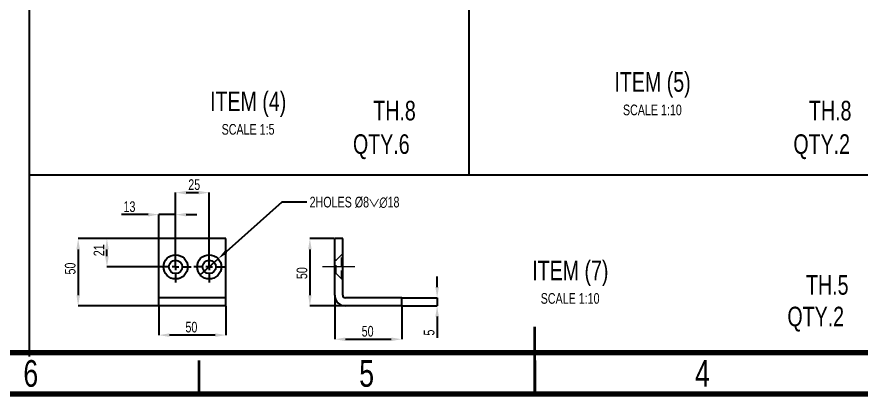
# Model space of a CAD drawing. Header units: millimetres. Extents: x 15 to 1268, y -316 to 292.
# Drawn here: x 991.2 to 1116.9, y 2.8 to 58.9 of the extents above; entities that cross this region are included whole.
import ezdxf

# ---------------------------------------------------------------- set-up
doc = ezdxf.new("R2010")
doc.units = ezdxf.units.MM
doc.header["$PDSIZE"] = -1
doc.linetypes.add('CENTERX2', pattern=[20.32, 12.7, -2.54, 2.54, -2.54])
doc.linetypes.add('HIDDEN', pattern=[1.905, 1.27, -0.635])
doc.layers.add('FORMAT', color=7, linetype='Continuous')
doc.styles.add('SLDTEXTSTYLE0', font='TXT', dxfattribs={"width": 0.75})
doc.dimstyles.new('SLDDIMSTYLE10', dxfattribs={"dimtxt": 1.5875, "dimasz": 1.5875, "dimexe": 0, "dimexo": 0.0625, "dimgap": 0.396875, "dimtad": 0, "dimtih": 1, "dimtoh": 1, "dimdec": 0, "dimlfac": 5, "dimrnd": 1e-09, "dimzin": 12, "dimdsep": 46, "dimtxsty": 'SLDTEXTSTYLE0', "dimblk1": 'NONE', "dimsah": 1, "dimcen": 0, "dimadec": 0, "dimazin": 3, "dimtfac": 1, "dimtdec": 0, "dimtmove": 0, "dimatfit": 3, "dimldrblk": 'NONE', "dimfxl": 1, "dimfrac": 2, "dimtolj": 1, "dimtzin": 12, "dimarcsym": 0})
doc.dimstyles.new('SLDDIMSTYLE6', dxfattribs={"dimtxt": 1.5875, "dimasz": 1.5875, "dimexe": 0, "dimexo": 0.0625, "dimgap": 0.396875, "dimtad": 1, "dimdec": 0, "dimlfac": 5, "dimrnd": 1e-09, "dimzin": 12, "dimdsep": 46, "dimtxsty": 'SLDTEXTSTYLE0', "dimsah": 1, "dimcen": 0.09, "dimadec": 0, "dimazin": 3, "dimtfac": 1, "dimtdec": 0, "dimtofl": 0, "dimtmove": 0, "dimatfit": 3, "dimfxl": 1, "dimfrac": 2, "dimtolj": 1, "dimtzin": 12, "dimarcsym": 0})
doc.dimstyles.new('SLDDIMSTYLE7', dxfattribs={"dimtxt": 1.5875, "dimasz": 1.5875, "dimexe": 0, "dimexo": 0.0625, "dimgap": 0.396875, "dimtad": 1, "dimdec": 0, "dimlfac": 5, "dimrnd": 1e-09, "dimzin": 12, "dimdsep": 46, "dimtxsty": 'SLDTEXTSTYLE0', "dimsah": 1, "dimcen": 0.09, "dimadec": 0, "dimazin": 3, "dimtfac": 1, "dimtdec": 0, "dimtmove": 0, "dimatfit": 0, "dimfxl": 1, "dimfrac": 2, "dimtolj": 1, "dimtzin": 12, "dimarcsym": 0})

# ---------------------------------------------------------------- blocks, each defined once
blk = doc.blocks.new('SW_NOTE_0_37')
at = {"layer": 'FORMAT', "color": 0, "attachment_point": 2, "style": 'SLDTEXTSTYLE0'}
for s, insert, char_height in [('ITEM (4)', (7, 3.75), 2.91), ('SCALE 1:5', (6.99, -1.07), 1.587)]:
    blk.add_mtext(s, dxfattribs=dict(at, insert=insert, char_height=char_height))
blk = doc.blocks.new('SW_NOTE_0_64')
at = {"layer": 'FORMAT', "color": 0, "attachment_point": 2, "style": 'SLDTEXTSTYLE0'}
for s, insert, char_height in [('ITEM (5)', (7, 3.75), 2.91), ('SCALE 1:10', (6.97, -1.07), 1.587)]:
    blk.add_mtext(s, dxfattribs=dict(at, insert=insert, char_height=char_height))
blk = doc.blocks.new('*D830')
at = {"layer": 'Defpoints', "color": 0}
for p in [(1012.34, 15.95), (1022.34, 15.95), (1012.34, 11.6)]:
    blk.add_point(p, dxfattribs=at)
at = {"layer": 'FORMAT', "color": 0, "lineweight": -2}
for p, q in [((1012.34, 15.89), (1012.34, 11.6)), ((1022.34, 15.89), (1022.34, 11.6)), ((1020.75, 11.6), (1013.93, 11.6))]:
    blk.add_line(p, q, dxfattribs=at)
at = {"layer": 'FORMAT', "color": 0}
for points in [[(1013.93, 11.87), (1013.93, 11.34), (1012.34, 11.6)], [(1020.75, 11.87), (1020.75, 11.34), (1022.34, 11.6)]]:
    blk.add_solid(points, dxfattribs=at)
at = {"layer": 'FORMAT', "color": 0, "insert": (1017.19, 13.59), "char_height": 1.587, "attachment_point": 2, "style": 'SLDTEXTSTYLE0'}
blk.add_mtext('\\A1;50', dxfattribs=at)
blk = doc.blocks.new('*D831')
at = {"layer": 'Defpoints', "color": 0}
for p in [(1012.34, 25.95), (1000.33, 15.95), (1012.34, 15.95)]:
    blk.add_point(p, dxfattribs=at)
at = {"layer": 'FORMAT', "color": 0, "lineweight": -2}
for p, q in [((1012.28, 25.95), (1000.33, 25.95)), ((1000.33, 24.36), (1000.33, 17.54)), ((1012.28, 15.95), (1000.33, 15.95))]:
    blk.add_line(p, q, dxfattribs=at)
at = {"layer": 'FORMAT', "color": 0}
for points in [[(1000.07, 24.36), (1000.6, 24.36), (1000.33, 25.95)], [(1000.07, 17.54), (1000.6, 17.54), (1000.33, 15.95)]]:
    blk.add_solid(points, dxfattribs=at)
at = {"layer": 'FORMAT', "color": 0, "insert": (998.35, 21.5), "char_height": 1.587, "attachment_point": 2, "rotation": 90, "style": 'SLDTEXTSTYLE0'}
blk.add_mtext('\\A1;50', dxfattribs=at)
blk = doc.blocks.new('*D832')
at = {"layer": 'Defpoints', "color": 0}
for p in [(1019.84, 32.79), (1014.84, 21.75), (1019.84, 21.75)]:
    blk.add_point(p, dxfattribs=at)
at = {"layer": 'FORMAT', "color": 0, "lineweight": -2}
for p, q in [((1014.84, 21.81), (1014.84, 32.79)), ((1016.43, 32.79), (1018.25, 32.79)), ((1019.84, 21.81), (1019.84, 32.79))]:
    blk.add_line(p, q, dxfattribs=at)
at = {"layer": 'FORMAT', "color": 0}
for points in [[(1016.43, 33.06), (1016.43, 32.53), (1014.84, 32.79)], [(1018.25, 33.06), (1018.25, 32.53), (1019.84, 32.79)]]:
    blk.add_solid(points, dxfattribs=at)
at = {"layer": 'FORMAT', "color": 0, "insert": (1017.61, 34.78), "char_height": 1.587, "attachment_point": 2, "style": 'SLDTEXTSTYLE0'}
blk.add_mtext('\\A1;25', dxfattribs=at)
blk = doc.blocks.new('*D833')
at = {"layer": 'Defpoints', "color": 0}
for p in [(1012.34, 29.52), (1012.34, 25.95), (1014.84, 21.75)]:
    blk.add_point(p, dxfattribs=at)
at = {"layer": 'FORMAT', "color": 0, "lineweight": -2}
for p, q in [((1010.75, 29.52), (1006.78, 29.52)), ((1012.34, 26.01), (1012.34, 29.52)), ((1014.84, 29.52), (1012.34, 29.52)), ((1014.84, 21.81), (1014.84, 29.52)), ((1016.43, 29.52), (1018.02, 29.52))]:
    blk.add_line(p, q, dxfattribs=at)
at = {"layer": 'FORMAT', "color": 0}
for points in [[(1010.75, 29.78), (1010.75, 29.25), (1012.34, 29.52)], [(1016.43, 29.78), (1016.43, 29.25), (1014.84, 29.52)]]:
    blk.add_solid(points, dxfattribs=at)
at = {"layer": 'FORMAT', "color": 0, "insert": (1007.97, 31.5), "char_height": 1.587, "attachment_point": 2, "style": 'SLDTEXTSTYLE0'}
blk.add_mtext('\\A1;13', dxfattribs=at)
blk = doc.blocks.new('*D834')
at = {"layer": 'Defpoints', "color": 0}
for p in [(1004.62, 25.95), (1012.34, 25.95), (1012.54, 21.75)]:
    blk.add_point(p, dxfattribs=at)
at = {"layer": 'FORMAT', "color": 0, "lineweight": -2}
for p, q in [((1012.28, 25.95), (1004.62, 25.95)), ((1004.62, 23.34), (1004.62, 24.36)), ((1012.48, 21.75), (1004.62, 21.75))]:
    blk.add_line(p, q, dxfattribs=at)
at = {"layer": 'FORMAT', "color": 0}
for points in [[(1004.35, 24.36), (1004.88, 24.36), (1004.62, 25.95)], [(1004.35, 23.34), (1004.88, 23.34), (1004.62, 21.75)]]:
    blk.add_solid(points, dxfattribs=at)
at = {"layer": 'FORMAT', "color": 0, "insert": (1002.63, 24.23), "char_height": 1.587, "attachment_point": 2, "rotation": 90, "style": 'SLDTEXTSTYLE0'}
blk.add_mtext('\\A1;21', dxfattribs=at)
blk = doc.blocks.new('*D835')
at = {"layer": 'Defpoints', "color": 0}
for p in [(1021.18, 22.95), (1018.5, 20.55)]:
    blk.add_point(p, dxfattribs=at)
at = {"layer": 'FORMAT', "color": 0, "lineweight": -2}
for p, q in [((1030.63, 31.37), (1022.37, 24.01)), ((1034.39, 31.37), (1030.63, 31.37)), ((1018.5, 20.55), (1021.18, 22.95))]:
    blk.add_line(p, q, dxfattribs=at)
at = {"layer": 'FORMAT', "color": 0}
blk.add_solid([(1022.19, 24.2), (1022.54, 23.81), (1021.18, 22.95)], dxfattribs=at)
at = {"layer": 'FORMAT', "color": 0, "insert": (1034.79, 32.18), "char_height": 1.5875, "attachment_point": 1, "style": 'SLDTEXTSTYLE0'}
blk.add_mtext('\\A1;2HOLES %%c8{\\fGDT;w}∅18', dxfattribs=at)
blk = doc.blocks.new('_None')
blk = doc.blocks.new('SW_CENTERMARKSYMBOL_35')
at = {"layer": 'FORMAT', "color": 0}
for p, q in [((0, 1), (0, 2.3)), ((-1, 0), (-2.3, 0)), ((0, 0), (-0.5, 0)), ((0, 0), (0, 0.5)), ((0, 0), (0, -0.5)), ((0, 0), (0.5, 0)), ((1, 0), (2.3, 0)), ((0, -1), (0, -2.3))]:
    blk.add_line(p, q, dxfattribs=at)
blk = doc.blocks.new('SW_CENTERMARKSYMBOL_36')
at = {"layer": 'FORMAT', "color": 0}
for p, q in [((0, 1), (0, 2.3)), ((-1, 0), (-2.3, 0)), ((0, 0), (-0.5, 0)), ((0, 0), (0, 0.5)), ((0, 0), (0, -0.5)), ((0, 0), (0.5, 0)), ((1, 0), (2.3, 0)), ((0, -1), (0, -2.3))]:
    blk.add_line(p, q, dxfattribs=at)
blk = doc.blocks.new('*D842')
at = {"layer": 'Defpoints', "color": 0}
for p in [(1038.53, 25.95), (1034.83, 15.95), (1040.13, 15.95)]:
    blk.add_point(p, dxfattribs=at)
at = {"layer": 'FORMAT', "color": 0, "lineweight": -2}
for p, q in [((1038.46, 25.95), (1034.83, 25.95)), ((1034.83, 24.36), (1034.83, 17.54)), ((1040.06, 15.95), (1034.83, 15.95))]:
    blk.add_line(p, q, dxfattribs=at)
at = {"layer": 'FORMAT', "color": 0}
for points in [[(1034.57, 24.36), (1035.1, 24.36), (1034.83, 25.95)], [(1034.57, 17.54), (1035.1, 17.54), (1034.83, 15.95)]]:
    blk.add_solid(points, dxfattribs=at)
at = {"layer": 'FORMAT', "color": 0, "insert": (1032.85, 20.82), "char_height": 1.587, "attachment_point": 2, "rotation": 90, "style": 'SLDTEXTSTYLE0'}
blk.add_mtext('\\A1;50', dxfattribs=at)
blk = doc.blocks.new('*D843')
at = {"layer": 'Defpoints', "color": 0}
for p in [(1038.53, 17.55), (1048.53, 15.95), (1048.53, 10.99)]:
    blk.add_point(p, dxfattribs=at)
at = {"layer": 'FORMAT', "color": 0, "lineweight": -2}
for p, q in [((1038.53, 17.49), (1038.53, 10.99)), ((1048.53, 15.89), (1048.53, 10.99)), ((1040.11, 10.99), (1046.94, 10.99))]:
    blk.add_line(p, q, dxfattribs=at)
at = {"layer": 'FORMAT', "color": 0}
for points in [[(1040.11, 11.25), (1040.11, 10.72), (1038.53, 10.99)], [(1046.94, 11.25), (1046.94, 10.72), (1048.53, 10.99)]]:
    blk.add_solid(points, dxfattribs=at)
at = {"layer": 'FORMAT', "color": 0, "insert": (1043.43, 12.97), "char_height": 1.587, "attachment_point": 2, "style": 'SLDTEXTSTYLE0'}
blk.add_mtext('\\A1;50', dxfattribs=at)
blk = doc.blocks.new('*D844')
at = {"layer": 'Defpoints', "color": 0}
for p in [(1048.53, 17.15), (1053.77, 17.15), (1048.53, 15.95)]:
    blk.add_point(p, dxfattribs=at)
at = {"layer": 'FORMAT', "color": 0, "lineweight": -2}
for p, q in [((1053.77, 18.74), (1053.77, 20.33)), ((1048.59, 17.15), (1053.77, 17.15)), ((1053.77, 17.15), (1053.77, 15.95)), ((1048.59, 15.95), (1053.77, 15.95)), ((1053.77, 14.36), (1053.77, 11.19))]:
    blk.add_line(p, q, dxfattribs=at)
at = {"layer": 'FORMAT', "color": 0}
for points in [[(1053.51, 18.74), (1054.04, 18.74), (1053.77, 17.15)], [(1053.51, 14.36), (1054.04, 14.36), (1053.77, 15.95)]]:
    blk.add_solid(points, dxfattribs=at)
at = {"layer": 'FORMAT', "color": 0, "insert": (1051.79, 11.98), "char_height": 1.587, "attachment_point": 2, "rotation": 90, "style": 'SLDTEXTSTYLE0'}
blk.add_mtext('\\A1;5', dxfattribs=at)
blk = doc.blocks.new('SW_NOTE_0_67')
at = {"color": 0, "linetype": 'Continuous', "lineweight": 0, "attachment_point": 2, "style": 'SLDTEXTSTYLE0'}
for s, insert, char_height in [('ITEM (7)', (7, 3.75), 2.91), ('SCALE 1:10', (6.97, -1.07), 1.587)]:
    blk.add_mtext(s, dxfattribs=dict(at, insert=insert, char_height=char_height))

msp = doc.modelspace()

# ---------------------------------------------------------------- linework, layer by layer
at = {"color": 7, "linetype": 'Continuous', "lineweight": 25}
for p, q in [((1022.3403469, 25.95228196), (1012.3403469, 25.95228196)), ((1012.3403469, 17.55228196), (1012.3403469, 25.95228196)), ((1022.3403469, 17.55228196), (1022.3403469, 25.95228196)), ((1039.72690861, 25.95228196), (1038.52690861, 25.95228196)), ((1038.52690861, 17.55228196), (1038.52690861, 25.95228196)), ((1039.72690861, 17.55228196), (1039.72690861, 25.95228196)), ((1012.3403469, 17.15228196), (1012.3403469, 17.55228196)), ((1012.3403469, 15.95228196), (1012.3403469, 17.15228196)), ((1022.3403469, 17.15228196), (1012.3403469, 17.15228196)), ((1022.3403469, 17.15228196), (1022.3403469, 17.55228196)), ((1022.3403469, 15.95228196), (1022.3403469, 17.15228196)), ((1048.52690861, 17.15228196), (1040.12690861, 17.15228196)), ((1048.52690861, 15.95228196), (1048.52690861, 17.15228196)), ((1022.3403469, 15.95228196), (1012.3403469, 15.95228196)), ((1048.52690861, 15.95228196), (1040.12690861, 15.95228196))]:
    msp.add_line(p, q, dxfattribs=at)
at = {"color": 7, "linetype": 'HIDDEN', "lineweight": 18}
for p, q in [((1038.72690861, 22.75228196), (1038.52690861, 22.75228196)), ((1039.52690861, 23.55228196), (1038.72690861, 22.75228196)), ((1038.72690861, 20.75228196), (1038.72690861, 22.75228196)), ((1039.52690861, 19.95228196), (1039.52690861, 23.55228196)), ((1039.72690861, 23.55228196), (1039.52690861, 23.55228196)), ((1038.52690861, 20.75228196), (1038.72690861, 20.75228196)), ((1038.72690861, 20.75228196), (1039.52690861, 19.95228196)), ((1039.52690861, 19.95228196), (1039.72690861, 19.95228196))]:
    msp.add_line(p, q, dxfattribs=at)
at = {"color": 7, "linetype": 'Continuous', "lineweight": 35}
for p, q in [((1068.31754949, 2.83238776), (1068.31754949, 12.83438776)), ((1018.31754949, 7.83338776), (1018.31754949, 2.83338776)), ((1068.31754949, 7.83338776), (1068.31754949, 2.83338776))]:
    msp.add_line(p, q, dxfattribs=at)
at = {"color": 7, "linetype": 'Continuous', "lineweight": 70}
for p, q in [((1262.72002161, 8.96691277), (873.31754949, 8.96691277)), ((1268.31754949, 2.83338776), (868.31754949, 2.83338776))]:
    msp.add_line(p, q, dxfattribs=at)
at = {"color": 7, "linetype": 'Continuous', "lineweight": 25}
for centre, radius in [((1014.8403469, 21.75228196), 1.8), ((1014.8403469, 21.75228196), 1), ((1019.8403469, 21.75228196), 1.8), ((1019.8403469, 21.75228196), 1)]:
    msp.add_circle(centre, radius, dxfattribs=at)
for radius in [1.6, 0.4]:
    msp.add_arc((1040.12690861, 17.55228196), radius, 180, 270, dxfattribs=at)
at = {"layer": 'FORMAT'}
for p, q in [((993.03086841, 283.86284738), (993.03086841, 8.42160282)), ((1058.50356985, 105.58696794), (1058.50356985, 35.41747778)), ((993.03086841, 35.41747778), (1120.50368067, 35.41747778))]:
    msp.add_line(p, q, dxfattribs=at)
at = {"layer": 'FORMAT', "linetype": 'CENTERX2', "lineweight": 18, "ltscale": 6}
msp.add_line((1041.52690861, 21.75228196), (1036.72690861, 21.75228196), dxfattribs=at)

# ---------------------------------------------------------------- block references
at = {"color": 7, "linetype": 'Continuous', "lineweight": 0}
msp.add_blockref('SW_NOTE_0_67', (1066.60611806, 18.92430914), dxfattribs=at)
at = {"layer": 'FORMAT'}
for name, p in [('SW_NOTE_0_64', (1078.84942408, 46.96005263)), ('SW_NOTE_0_37', (1018.63889938, 44.07103391)), ('SW_CENTERMARKSYMBOL_36', (1014.8403469, 21.75228196)), ('SW_CENTERMARKSYMBOL_35', (1019.8403469, 21.75228196))]:
    msp.add_blockref(name, p, dxfattribs=at)

# ---------------------------------------------------------------- texts
at = {"color": 7, "linetype": 'Continuous', "lineweight": 0, "char_height": 3.96875, "attachment_point": 2, "style": 'SLDTEXTSTYLE0'}
for s, insert in [('6', (993.27758644, 7.89354185)), ('5', (1043.27758644, 7.89354185)), ('4', (1093.27758644, 7.89354185))]:
    msp.add_mtext(s, dxfattribs=dict(at, insert=insert))
at = {"layer": 'FORMAT', "char_height": 2.910416667, "attachment_point": 1, "style": 'SLDTEXTSTYLE0'}
for s, insert in [('TH.8', (1044.27128796, 46.45085867)), ('TH.8', (1109.13368956, 46.45085867)), ('QTY.6', (1041.24768776, 41.46984364)), ('QTY.2', (1106.81303227, 41.46984364)), ('TH.5', (1108.69452074, 20.52058746)), ('QTY.2', (1105.92335282, 15.82741806))]:
    msp.add_mtext(s, dxfattribs=dict(at, insert=insert))

# ---------------------------------------------------------------- dimensions: what is measured, and where the dimension line sits
at = {"layer": 'FORMAT'}
for base, p1, p2, dimstyle, picture, middle in [((1019.8403469, 32.79217562), (1014.8403469, 21.75228196), (1019.8403469, 21.75228196), 'SLDDIMSTYLE7', '*D832', (1017.61084805, 32.79217562)), ((1012.3403468954, 29.5180452171), (1014.8403468954, 21.7522819625), (1012.3403468954, 25.9522819625), 'SLDDIMSTYLE7', '*D833', (1007.9747218954, 29.5180452171)), ((1048.52690861, 10.98501004), (1038.52690861, 17.55228196), (1048.52690861, 15.95228196), 'SLDDIMSTYLE6', '*D843', (1043.42941474, 10.98501004)), ((1012.3403469, 11.60472175), (1022.3403469, 15.95228196), (1012.3403469, 15.95228196), 'SLDDIMSTYLE6', '*D830', (1017.18805305, 11.60472175))]:
    dim = msp.add_linear_dim(base=base, p1=p1, p2=p2, dimstyle=dimstyle, dxfattribs=at)
    dim.commit()
    dim.dimension.update_dxf_attribs({"geometry": picture, "text_midpoint": middle, "dimtype": 160})
dim = msp.add_diameter_dim_2p(p1=(1018.49678747, 20.55443052), p2=(1021.18390632, 22.9501334), text='2HOLES %%c8{\\fGDT;w}<>', dimstyle='SLDDIMSTYLE10', dxfattribs=at)
dim.commit()
dim.dimension.update_dxf_attribs({"geometry": '*D835', "text_midpoint": (1042.86453095, 31.3711238), "dimtype": 163})
for base, p1, p2, dimstyle, picture, middle in [((1000.33493121, 15.95228196), (1012.3403469, 25.95228196), (1012.3403469, 15.95228196), 'SLDDIMSTYLE6', '*D831', (1000.33493121, 21.5012035)), ((1004.61682517, 25.95228196), (1012.5403469, 21.75228196), (1012.3403469, 25.95228196), 'SLDDIMSTYLE7', '*D834', (1004.61682517, 24.22938892)), ((1034.83049516, 15.95228196), (1038.52690861, 25.95228196), (1040.12690861, 15.95228196), 'SLDDIMSTYLE6', '*D842', (1034.83049516, 20.81613163))]:
    dim = msp.add_linear_dim(base=base, p1=p1, p2=p2, angle=90, dimstyle=dimstyle, dxfattribs=at)
    dim.commit()
    dim.dimension.update_dxf_attribs({"geometry": picture, "text_midpoint": middle, "dimtype": 160})
dim = msp.add_linear_dim(base=(1053.77217933, 17.15228196), p1=(1048.52690861, 15.95228196), p2=(1048.52690861, 17.15228196), angle=90, text='5', dimstyle='SLDDIMSTYLE7', dxfattribs=at)
dim.commit()
dim.dimension.update_dxf_attribs({"geometry": '*D844', "text_midpoint": (1053.77217933, 11.98353196), "dimtype": 160})

doc.saveas('drawing.dxf')
